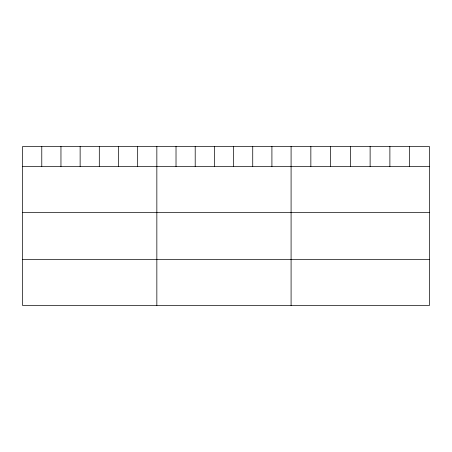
<?xml version="1.0" encoding="UTF-8"?>
<svg xmlns="http://www.w3.org/2000/svg" width="452" height="452" viewBox="0 0 452 452"><rect width="100%" height="100%" fill="white"/><g stroke="black" fill="none" stroke-linecap="round" stroke-linejoin="round"><path stroke-width="0.68" d="M429.4 166.517L429.4 305.524L22.6 305.524L22.6 146.476L429.4 146.476L429.4 166.517L22.6 166.517M22.6 212.389L429.4 212.389M22.6 259.651L429.4 259.651M409.642 146.476L409.642 166.517M389.884 146.476L389.884 166.517M370.126 146.476L370.126 166.517M350.362 146.476L350.362 166.517M330.604 146.476L330.604 166.517M310.846 146.476L310.846 166.517M291.088 146.476L291.088 305.524M271.912 146.476L271.912 166.517M252.73 146.476L252.73 166.517M233.554 146.476L233.554 166.517M214.378 146.476L214.378 166.517M195.202 146.476L195.202 166.517M176.02 146.476L176.02 166.517M156.844 146.476L156.844 305.524M137.668 146.476L137.668 166.517M118.486 146.476L118.486 166.517M99.31 146.476L99.31 166.517M80.134 146.476L80.134 166.517M60.958 146.476L60.958 166.517M41.776 146.476L41.776 166.517"/></g></svg>
